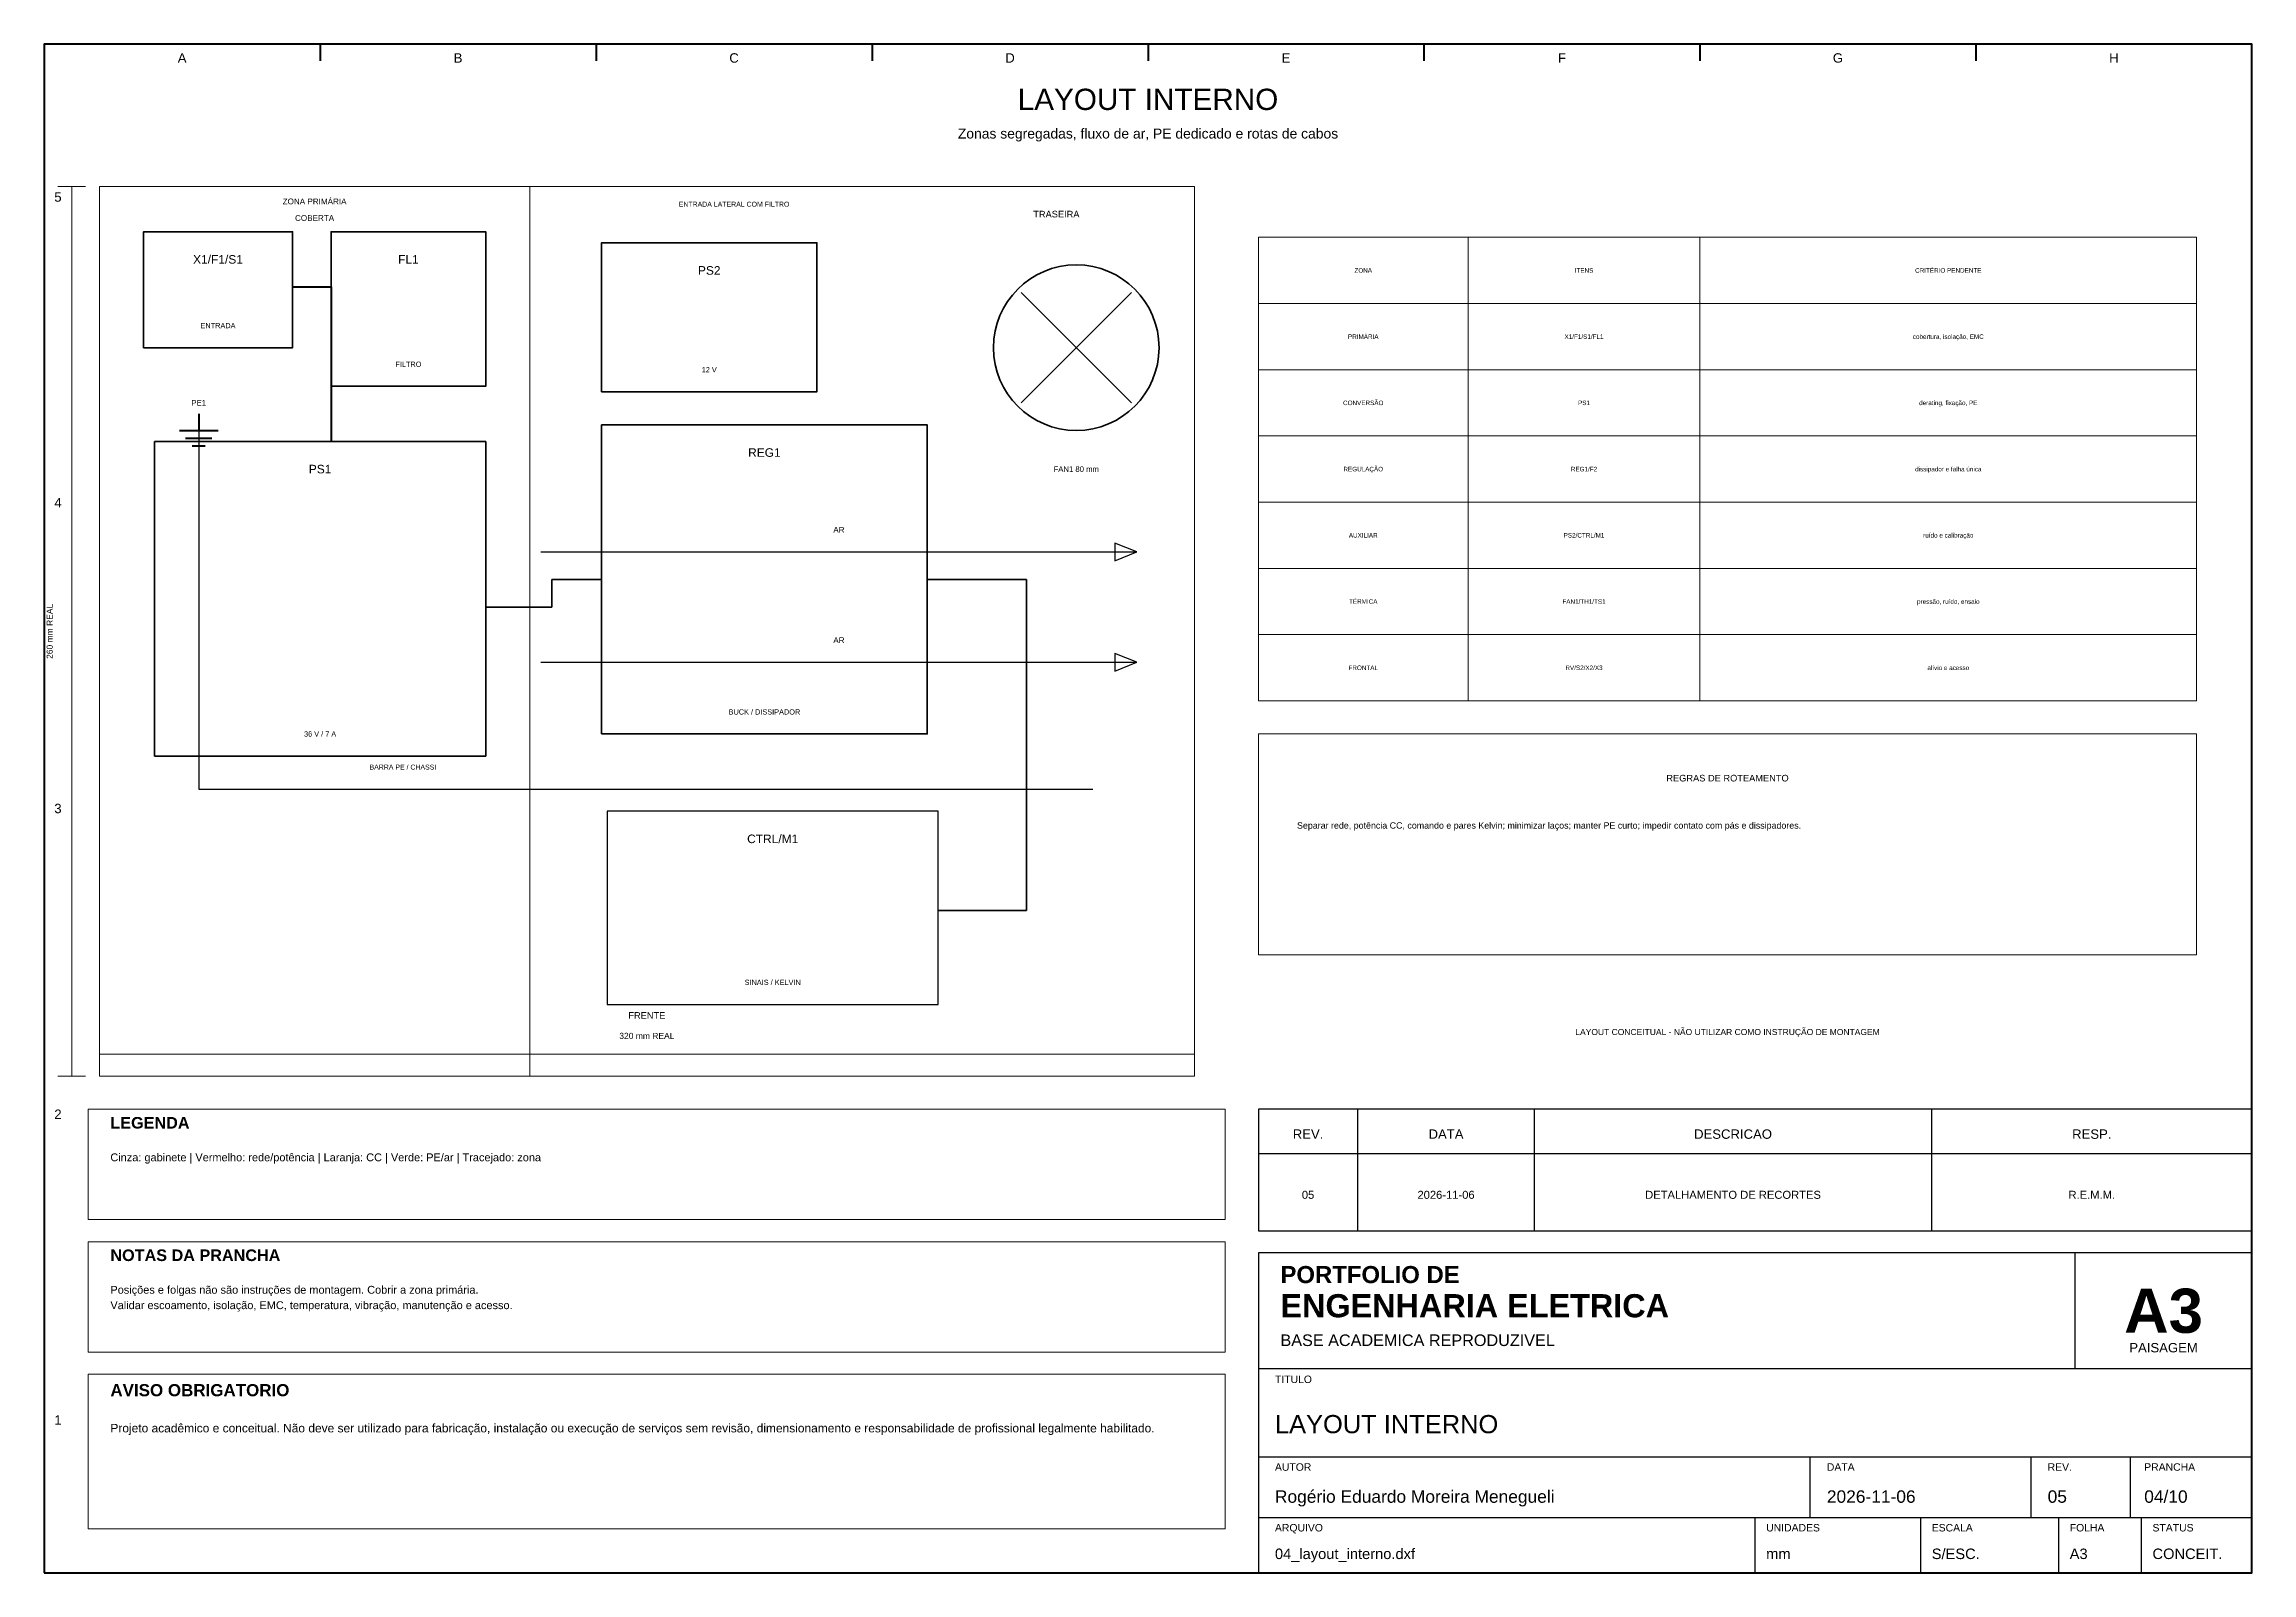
# Model space of a CAD drawing. Header units: millimetres. Extents: x 10 to 410, y 10 to 287.
import ezdxf
from ezdxf.enums import TextEntityAlignment as Align

# ---------------------------------------------------------------- set-up
doc = ezdxf.new("R2010")
doc.units = ezdxf.units.MM
for name, color, linetype, lineweight in [('00_MOLDURA', 7, 'CONTINUOUS', 50), ('01_CARIMBO', 7, 'CONTINUOUS', 25), ('02_TEXTO', 7, 'CONTINUOUS', 18), ('03_COTAS', 152, 'CONTINUOUS', 18), ('04_EQUIPAMENTOS', 32, 'CONTINUOUS', 35), ('05_POTENCIA', 12, 'CONTINUOUS', 50), ('06_COMANDO', 94, 'CONTINUOUS', 25), ('07_INSTRUMENTACAO', 202, 'CONTINUOUS', 25), ('08_CABOS', 124, 'CONTINUOUS', 35), ('10_ELETROCALHAS', 251, 'CONTINUOUS', 35), ('11_ARQUITETURA', 253, 'CONTINUOUS', 18), ('12_LEGENDA', 7, 'CONTINUOUS', 18), ('13_NOTAS', 7, 'CONTINUOUS', 18)]:
    doc.layers.add(name, color=color, linetype=linetype, lineweight=lineweight)
doc.styles.add('PORTFOLIO_TEXTO', font='arial.ttf')
doc.styles.add('PORTFOLIO_TITULO', font='arialbd.ttf', dxfattribs={"width": 0.92})

# ---------------------------------------------------------------- blocks, each defined once
blk = doc.blocks.new('CARIMBO_A3')
at = {"layer": '01_CARIMBO'}
for p, q in [((148, 37), (148, 58)), ((0, 37), (180, 37)), ((0, 21), (180, 21)), ((100, 10), (100, 21)), ((140, 10), (140, 21)), ((158, 10), (158, 21)), ((0, 10), (180, 10)), ((90, 0), (90, 10)), ((120, 0), (120, 10)), ((145, 0), (145, 10)), ((160, 0), (160, 10))]:
    blk.add_line(p, q, dxfattribs=at)
blk.add_lwpolyline([(0, 0), (180, 0), (180, 58), (0, 58)], close=True, dxfattribs=at)
at = {"layer": '01_CARIMBO', "style": 'PORTFOLIO_TEXTO'}
for s, p in [('TITULO', (3, 34.4)), ('AUTOR', (3, 18.5)), ('DATA', (103, 18.5)), ('REV.', (143, 18.5)), ('PRANCHA', (160.5, 18.5)), ('ARQUIVO', (3, 7.5)), ('UNIDADES', (92, 7.5)), ('ESCALA', (122, 7.5)), ('FOLHA', (147, 7.5)), ('STATUS', (162, 7.5))]:
    blk.add_text(s, height=1.35, dxfattribs=at).set_placement(p)
at = {"layer": '02_TEXTO'}
for s, height, style, p in [('PORTFOLIO DE', 3.1, 'PORTFOLIO_TITULO', (4, 52.5)), ('ENGENHARIA ELETRICA', 4.2, 'PORTFOLIO_TITULO', (4, 46.3)), ('BASE ACADEMICA REPRODUZIVEL', 2.1, 'PORTFOLIO_TEXTO', (4, 41.1))]:
    blk.add_text(s, height=height, dxfattribs=dict(at, style=style)).set_placement(p)
for s, height, style, p in [('A3', 8, 'PORTFOLIO_TITULO', (164, 47.5)), ('PAISAGEM', 1.7, 'PORTFOLIO_TEXTO', (164, 40.8))]:
    blk.add_text(s, height=height, dxfattribs=dict(at, style=style)).set_placement(p, align=Align.MIDDLE_CENTER)
at = {"layer": '02_TEXTO', "style": 'PORTFOLIO_TEXTO'}
for tag, p, height in [('TITULO', (3, 25.3), 3.3), ('AUTOR', (3, 12.7), 2.25), ('DATA', (103, 12.7), 2.25), ('REVISAO', (143, 12.7), 2.25), ('PRANCHA', (160.5, 12.7), 2.25), ('ARQUIVO', (3, 2.5), 1.9), ('UNIDADES', (92, 2.5), 1.9), ('ESCALA', (122, 2.5), 1.9), ('FOLHA', (147, 2.5), 1.9), ('STATUS', (162, 2.5), 1.9)]:
    blk.add_attdef(tag, p, '', height=height, dxfattribs=at)
blk = doc.blocks.new('SIM_TERRA')
at = {"layer": '05_POTENCIA'}
for p, q in [((-3.5, 0), (3.5, 0)), ((0, 3), (0, 0)), ((-2.4, -1.4), (2.4, -1.4)), ((-1.2, -2.8), (1.2, -2.8))]:
    blk.add_line(p, q, dxfattribs=at)
blk = doc.blocks.new('P09_FAN')
at = {"layer": '10_ELETROCALHAS'}
for p, q in [((-8, -8), (8, 8)), ((-8, 8), (8, -8))]:
    blk.add_line(p, q, dxfattribs=at)
blk.add_circle((0, 0), 12, dxfattribs=at)

msp = doc.modelspace()

# ---------------------------------------------------------------- linework, layer by layer
at = {"layer": '00_MOLDURA'}
for p, q in [((60, 287), (60, 284)), ((110, 287), (110, 284)), ((160, 287), (160, 284)), ((210, 287), (210, 284)), ((260, 287), (260, 284)), ((310, 287), (310, 284)), ((360, 287), (360, 284))]:
    msp.add_line(p, q, dxfattribs=at)
msp.add_lwpolyline([(10, 10), (410, 10), (410, 287), (10, 287)], close=True, dxfattribs=at)
at = {"layer": '01_CARIMBO'}
for p, q in [((248, 72), (248, 94)), ((280, 72), (280, 94)), ((352, 72), (352, 94)), ((230, 86), (410, 86))]:
    msp.add_line(p, q, dxfattribs=at)
msp.add_lwpolyline([(230, 72), (410, 72), (410, 94), (230, 94)], close=True, dxfattribs=at)
at = {"layer": '03_COTAS'}
for p, q in [((12.5, 261.2), (17.5, 261.2)), ((15, 100), (15, 261.2)), ((20, 101.5), (20, 106.5)), ((20, 104), (218.4, 104)), ((218.4, 101.5), (218.4, 106.5)), ((12.5, 100), (17.5, 100))]:
    msp.add_line(p, q, dxfattribs=at)
at = {"layer": '04_EQUIPAMENTOS'}
for points in [[(28, 232), (55, 232), (55, 253), (28, 253)], [(62, 225), (90, 225), (90, 253), (62, 253)], [(111, 224), (150, 224), (150, 251), (111, 251)], [(111, 162), (170, 162), (170, 218), (111, 218)], [(30, 158), (90, 158), (90, 215), (30, 215)]]:
    msp.add_lwpolyline(points, close=True, dxfattribs=at)
at = {"layer": '05_POTENCIA'}
for p, q in [((55, 243), (62, 243)), ((62, 243), (62, 215))]:
    msp.add_line(p, q, dxfattribs=at)
at = {"layer": '06_COMANDO'}
for p, q in [((38, 217), (38, 152)), ((100, 195), (208, 195)), ((100, 175), (208, 175)), ((38, 152), (200, 152))]:
    msp.add_line(p, q, dxfattribs=at)
for points in [[(208, 195), (204, 196.6), (204, 193.4)], [(208, 175), (204, 176.6), (204, 173.4)]]:
    msp.add_lwpolyline(points, close=True, dxfattribs=at)
at = {"layer": '07_INSTRUMENTACAO'}
msp.add_lwpolyline([(112, 113), (172, 113), (172, 148), (112, 148)], close=True, dxfattribs=at)
at = {"layer": '08_CABOS'}
for p, q in [((102, 185), (102, 190)), ((102, 190), (111, 190)), ((170, 190), (188, 190)), ((188, 190), (188, 130)), ((90, 185), (102, 185)), ((188, 130), (172, 130))]:
    msp.add_line(p, q, dxfattribs=at)
at = {"layer": '11_ARQUITETURA'}
msp.add_line((98, 100), (98, 261.2), dxfattribs=at)
msp.add_lwpolyline([(20, 100), (218.4, 100), (218.4, 261.2), (20, 261.2)], close=True, dxfattribs=at)
at = {"layer": '12_LEGENDA'}
for p, q in [((268, 168), (268, 252)), ((310, 168), (310, 252)), ((230, 240), (400, 240)), ((230, 228), (400, 228)), ((230, 216), (400, 216)), ((230, 204), (400, 204)), ((230, 192), (400, 192)), ((230, 180), (400, 180))]:
    msp.add_line(p, q, dxfattribs=at)
for points in [[(230, 168), (400, 168), (400, 252), (230, 252)], [(18, 74), (224, 74), (224, 94), (18, 94)]]:
    msp.add_lwpolyline(points, close=True, dxfattribs=at)
at = {"layer": '13_NOTAS'}
for points in [[(230, 122), (400, 122), (400, 162), (230, 162)], [(18, 50), (224, 50), (224, 70), (18, 70)], [(18, 18), (224, 18), (224, 46), (18, 46)]]:
    msp.add_lwpolyline(points, close=True, dxfattribs=at)

# ---------------------------------------------------------------- block references
at = {"layer": '01_CARIMBO'}
msp.add_blockref('CARIMBO_A3', (230, 10), dxfattribs=at).add_auto_attribs({'TITULO': 'LAYOUT INTERNO', 'AUTOR': 'Rogério Eduardo Moreira Menegueli', 'DATA': '2026-11-06', 'REVISAO': '05', 'PRANCHA': '04/10', 'ARQUIVO': '04_layout_interno.dxf', 'UNIDADES': 'mm', 'ESCALA': 'S/ESC.', 'FOLHA': 'A3', 'STATUS': 'CONCEIT.'})
at = {"layer": '06_COMANDO'}
msp.add_blockref('SIM_TERRA', (38, 217), dxfattribs=at)
at = {"layer": '10_ELETROCALHAS', "xscale": 1.25, "yscale": 1.25}
msp.add_blockref('P09_FAN', (197, 232), dxfattribs=at)

# ---------------------------------------------------------------- texts
at = {"layer": '00_MOLDURA', "style": 'PORTFOLIO_TEXTO'}
for s, p in [('A', (35, 284.5)), ('B', (85, 284.5)), ('C', (135, 284.5)), ('D', (185, 284.5)), ('E', (235, 284.5)), ('F', (285, 284.5)), ('G', (335, 284.5)), ('H', (385, 284.5)), ('5', (12.5, 259.3)), ('4', (12.5, 203.9)), ('3', (12.5, 148.5)), ('2', (12.5, 93.1)), ('1', (12.5, 37.7))]:
    msp.add_text(s, height=1.7, dxfattribs=at).set_placement(p, align=Align.MIDDLE_CENTER)
at = {"layer": '01_CARIMBO', "style": 'PORTFOLIO_TEXTO'}
for s, p in [('REV.', (239, 89.5)), ('DATA', (264, 89.5)), ('DESCRICAO', (316, 89.5)), ('RESP.', (381, 89.5))]:
    msp.add_text(s, height=1.7, dxfattribs=at).set_placement(p, align=Align.MIDDLE_CENTER)
at = {"layer": '02_TEXTO', "style": 'PORTFOLIO_TEXTO'}
for s, height, p in [('LAYOUT INTERNO', 3.85, (210, 277)), ('Zonas segregadas, fluxo de ar, PE dedicado e rotas de cabos', 1.8, (210, 270.8)), ('ENTRADA', 0.95, (41.5, 236)), ('PRIMÁRIA', 0.82, (249, 234)), ('X1/F1/S1/FL1', 0.82, (289, 234)), ('cobertura, isolação, EMC', 0.82, (355, 234)), ('FILTRO', 0.95, (76, 229)), ('12 V', 0.95, (130.5, 228)), ('CONVERSÃO', 0.82, (249, 222)), ('PS1', 0.82, (289, 222)), ('derating, fixação, PE', 0.82, (355, 222)), ('REGULAÇÃO', 0.82, (249, 210)), ('REG1/F2', 0.82, (289, 210)), ('dissipador e falha única', 0.82, (355, 210)), ('AUXILIAR', 0.82, (249, 198)), ('PS2/CTRL/M1', 0.82, (289, 198)), ('ruído e calibração', 0.82, (355, 198)), ('TÉRMICA', 0.82, (249, 186)), ('FAN1/TH1/TS1', 0.82, (289, 186)), ('pressão, ruído, ensaio', 0.82, (355, 186)), ('FRONTAL', 0.82, (249, 174)), ('RV/S2/X2/X3', 0.82, (289, 174)), ('alívio e acesso', 0.82, (355, 174)), ('BUCK / DISSIPADOR', 0.95, (140.5, 166)), ('36 V / 7 A', 0.95, (60, 162)), ('SINAIS / KELVIN', 0.95, (142, 117)), ('05', 1.45, (239, 78.5)), ('2026-11-06', 1.45, (264, 78.5)), ('DETALHAMENTO DE RECORTES', 1.45, (316, 78.5)), ('R.E.M.M.', 1.45, (381, 78.5))]:
    msp.add_text(s, height=height, dxfattribs=at).set_placement(p, align=Align.MIDDLE_CENTER)
at = {"layer": '03_COTAS', "style": 'PORTFOLIO_TEXTO'}
msp.add_text('260 mm REAL', height=1.1, rotation=90, dxfattribs=at).set_placement((11, 180.6), align=Align.MIDDLE_CENTER)
msp.add_text('320 mm REAL', height=1.1, dxfattribs=at).set_placement((119.2, 107.3), align=Align.MIDDLE_CENTER)
at = {"layer": '04_EQUIPAMENTOS', "style": 'PORTFOLIO_TEXTO'}
for s, p in [('X1/F1/S1', (41.5, 248)), ('FL1', (76, 248)), ('PS2', (130.5, 246)), ('REG1', (140.5, 213)), ('PS1', (60, 210))]:
    msp.add_text(s, height=1.55, dxfattribs=at).set_placement(p, align=Align.MIDDLE_CENTER)
at = {"layer": '06_COMANDO', "style": 'PORTFOLIO_TEXTO'}
for s, height, p in [('PE1', 1, (38, 222)), ('AR', 1.05, (154, 199)), ('AR', 1.05, (154, 179)), ('BARRA PE / CHASSI', 0.9, (75, 156))]:
    msp.add_text(s, height=height, dxfattribs=at).set_placement(p, align=Align.MIDDLE_CENTER)
at = {"layer": '07_INSTRUMENTACAO', "style": 'PORTFOLIO_TEXTO'}
msp.add_text('CTRL/M1', height=1.55, dxfattribs=at).set_placement((142, 143), align=Align.MIDDLE_CENTER)
at = {"layer": '10_ELETROCALHAS', "style": 'PORTFOLIO_TEXTO'}
for s, height, p in [('ENTRADA LATERAL COM FILTRO', 0.9, (135, 258)), ('FAN1 80 mm', 1, (197, 210))]:
    msp.add_text(s, height=height, dxfattribs=at).set_placement(p, align=Align.MIDDLE_CENTER)
at = {"layer": '11_ARQUITETURA', "style": 'PORTFOLIO_TEXTO'}
for s, height, p in [('ZONA PRIMÁRIA', 1.05, (59, 258.5)), ('COBERTA', 1.05, (59, 255.5)), ('TRASEIRA', 1.2, (193.4, 256.2)), ('FRENTE', 1.2, (119.2, 111))]:
    msp.add_text(s, height=height, dxfattribs=at).set_placement(p, align=Align.MIDDLE_CENTER)
at = {"layer": '12_LEGENDA', "style": 'PORTFOLIO_TEXTO'}
for s, p in [('ZONA', (249, 246)), ('ITENS', (289, 246)), ('CRITÉRIO PENDENTE', (355, 246))]:
    msp.add_text(s, height=0.82, dxfattribs=at).set_placement(p, align=Align.MIDDLE_CENTER)
at = {"layer": '12_LEGENDA', "style": 'PORTFOLIO_TITULO'}
msp.add_text('LEGENDA', height=2.1, dxfattribs=at).set_placement((22, 90.5))
at = {"layer": '12_LEGENDA', "insert": (22, 86), "char_height": 1.42, "width": 198, "attachment_point": 1, "line_spacing_factor": 1.18, "style": 'PORTFOLIO_TEXTO'}
msp.add_mtext('Cinza: gabinete | Vermelho: rede/potência | Laranja: CC | Verde: PE/ar | Tracejado: zona', dxfattribs=at)
at = {"layer": '13_NOTAS', "style": 'PORTFOLIO_TEXTO'}
for s, height, p in [('REGRAS DE ROTEAMENTO', 1.2, (315, 154)), ('LAYOUT CONCEITUAL - NÃO UTILIZAR COMO INSTRUÇÃO DE MONTAGEM', 1.1, (315, 108))]:
    msp.add_text(s, height=height, dxfattribs=at).set_placement(p, align=Align.MIDDLE_CENTER)
at = {"layer": '13_NOTAS', "style": 'PORTFOLIO_TITULO'}
for s, height, p in [('NOTAS DA PRANCHA', 2.1, (22, 66.5)), ('AVISO OBRIGATORIO', 2.2, (22, 42))]:
    msp.add_text(s, height=height, dxfattribs=at).set_placement(p)
at = {"layer": '13_NOTAS', "attachment_point": 1, "line_spacing_factor": 1.18, "style": 'PORTFOLIO_TEXTO'}
for s, insert, char_height, width in [('Separar rede, potência CC, comando e pares Kelvin; minimizar laços; manter PE curto; impedir contato com pás e dissipadores.', (237, 146), 1.15, 156), ('Posições e folgas não são instruções de montagem. Cobrir a zona primária.\\PValidar escoamento, isolação, EMC, temperatura, vibração, manutenção e acesso.', (22, 62), 1.42, 198), ('Projeto acadêmico e conceitual. Não deve ser utilizado para fabricação, instalação ou execução de serviços sem revisão, dimensionamento e responsabilidade de profissional legalmente habilitado.', (22, 37), 1.55, 198)]:
    msp.add_mtext(s, dxfattribs=dict(at, insert=insert, char_height=char_height, width=width))

doc.saveas('drawing.dxf')
